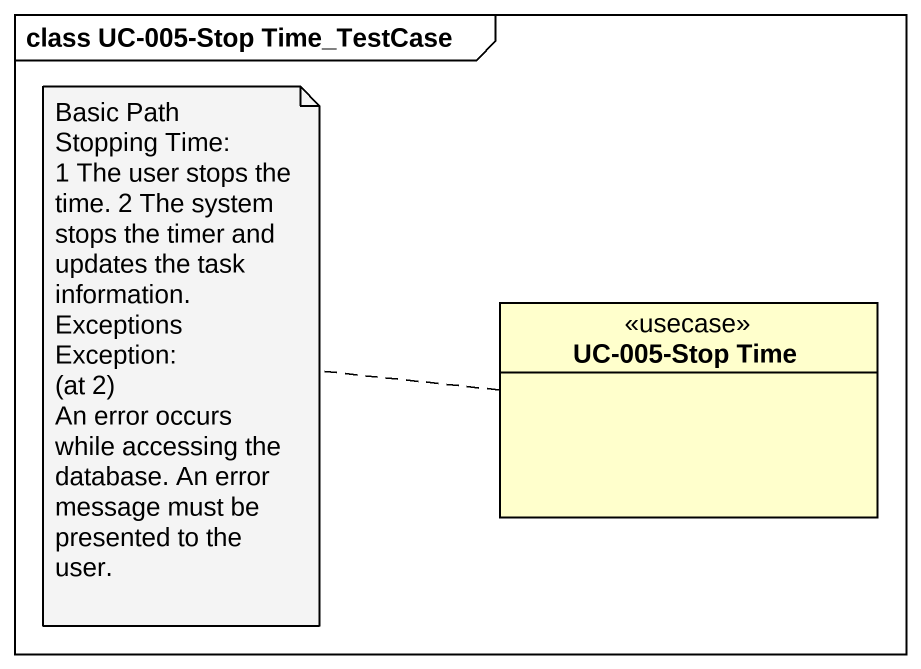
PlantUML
@startuml
mainframe class UC-005-Stop Time_TestCase
hide circle
hide empty members
class "UC-005-Stop Time" as UC_005_Stop_Time <<usecase>>
note left of UC_005_Stop_Time
  Basic Path
  Stopping Time:
  1 The user stops the time. 2 The system stops the timer and updates the task information.
  Exceptions
  Exception:
  (at 2)
  An error occurs while accessing the database. An error message must be presented to the user.
end note
@enduml
